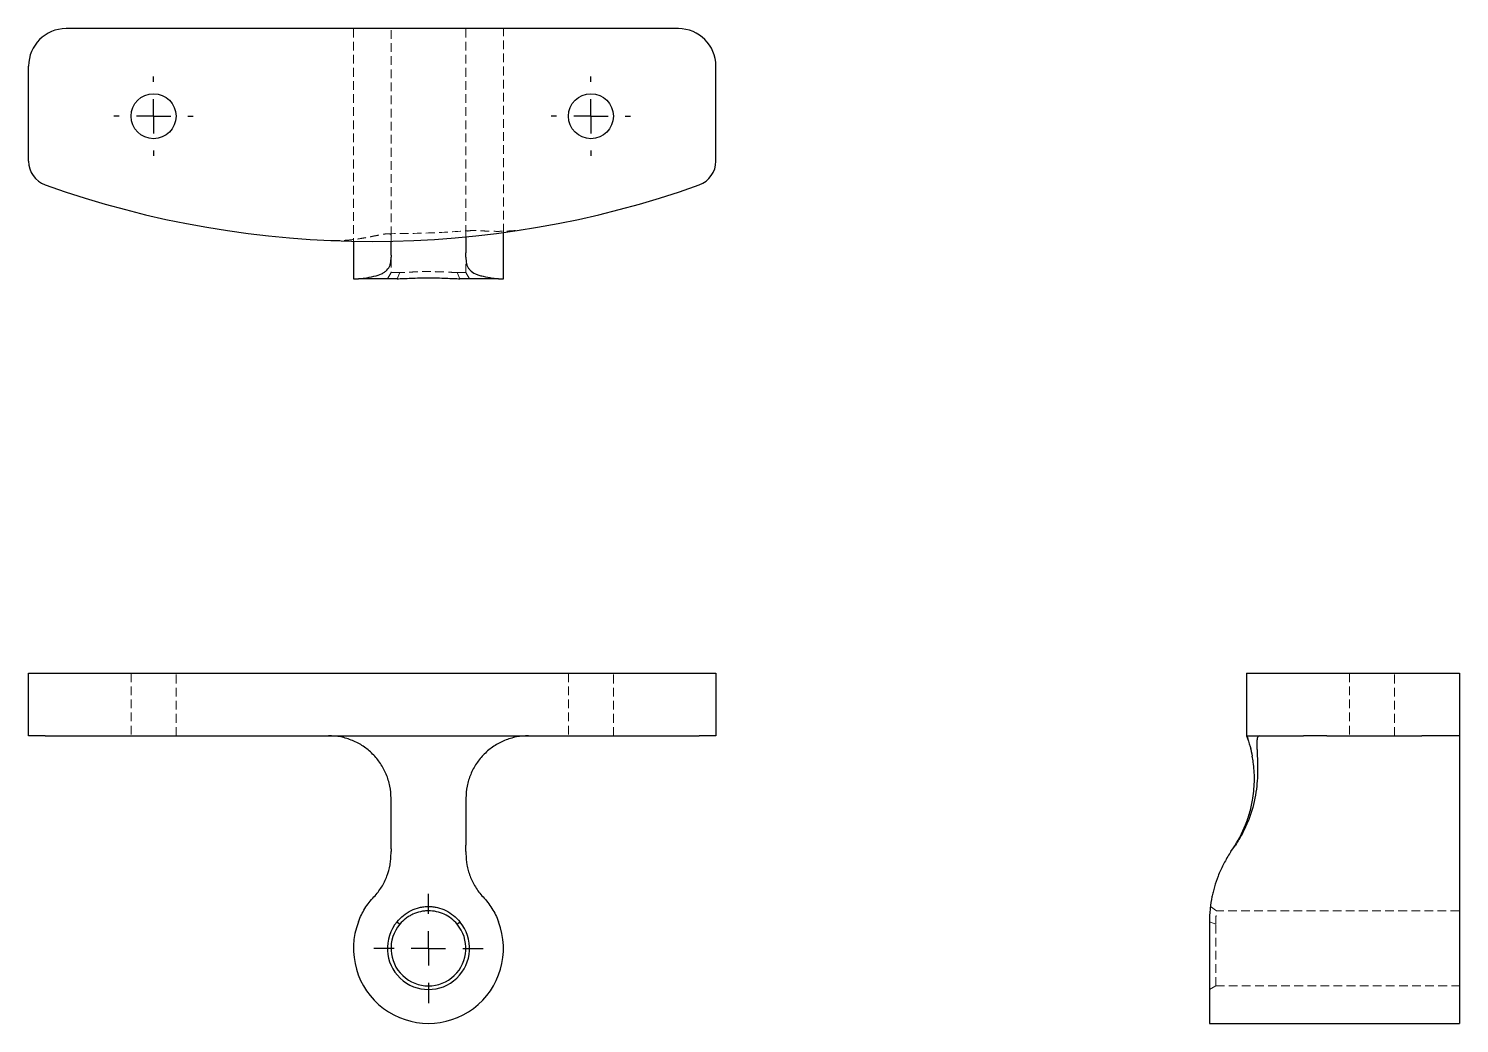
# Model space of a CAD drawing. Header units: millimetres. Extents: x 33 to 241, y 32 to 176.
import ezdxf

# ---------------------------------------------------------------- set-up
doc = ezdxf.new("R2010")
doc.units = ezdxf.units.MM
doc.linetypes.add('HIDDEN', pattern=[1.905, 1.27, -0.635])
doc.layers.add('10', color=7, linetype='Continuous')

# ---------------------------------------------------------------- blocks, each defined once
blk = doc.blocks.new('SW_CENTERMARKSYMBOL_0')
at = {"layer": '10', "color": 0}
for p, q in [((0, 5), (0, 7.95)), ((0, 0), (0, 2.5)), ((-5, 0), (-7.95, 0)), ((0, 0), (-2.5, 0)), ((0, 0), (0, -2.5)), ((0, 0), (2.5, 0)), ((5, 0), (7.95, 0)), ((0, -5), (0, -7.95))]:
    blk.add_line(p, q, dxfattribs=at)
blk = doc.blocks.new('SW_CENTERMARKSYMBOL_1')
at = {"layer": '10', "color": 0}
for p, q in [((0, 5), (0, 5.77)), ((0, 0), (0, 2.5)), ((-5, 0), (-5.77, 0)), ((0, 0), (-2.5, 0)), ((0, 0), (0, -2.5)), ((0, 0), (2.5, 0)), ((5, 0), (5.77, 0)), ((0, -5), (0, -5.77))]:
    blk.add_line(p, q, dxfattribs=at)
blk = doc.blocks.new('SW_CENTERMARKSYMBOL_2')
at = {"layer": '10', "color": 0}
for p, q in [((0, 5), (0, 5.77)), ((0, 0), (0, 2.5)), ((-5, 0), (-5.77, 0)), ((0, 0), (-2.5, 0)), ((0, 0), (0, -2.5)), ((0, 0), (2.5, 0)), ((5, 0), (5.77, 0)), ((0, -5), (0, -5.77))]:
    blk.add_line(p, q, dxfattribs=at)

msp = doc.modelspace()

# ---------------------------------------------------------------- linework, layer by layer
at = {"color": 7, "linetype": 'Continuous', "lineweight": 25}
for p, q in [((127.55, 176.18), (38.45, 176.18)), ((33, 156.9), (33, 170.73)), ((133, 156.9), (133, 170.73)), ((102.09, 139.82), (102.09, 146.53)), ((80.27, 145.26), (80.27, 139.82)), ((85.73, 143.23), (85.73, 142.95)), ((85.73, 142.72), (85.73, 142.95)), ((96.64, 142.95), (96.64, 143.6)), ((96.64, 142.95), (96.64, 142.72)), ((80.27, 139.82), (80.98, 139.82)), ((86.62, 139.82), (80.98, 139.82)), ((101.38, 139.82), (95.74, 139.82)), ((101.38, 139.82), (102.09, 139.82)), ((33, 73.36), (33, 82.45)), ((33, 82.45), (35.41, 82.45)), ((35.41, 82.45), (130.59, 82.45)), ((130.59, 82.45), (133, 82.45)), ((133, 82.45), (133, 73.36)), ((210.23, 82.45), (210.23, 73.37)), ((210.23, 82.45), (218.48, 82.45)), ((218.48, 82.45), (221.9, 82.45)), ((221.9, 82.45), (235.73, 82.45)), ((235.73, 82.45), (241.18, 82.45)), ((241.18, 82.45), (241.18, 73.36)), ((35.41, 73.36), (33, 73.36)), ((35.41, 73.36), (76.64, 73.36)), ((133, 73.36), (130.59, 73.36)), ((221.9, 73.36), (218.48, 73.36)), ((221.9, 73.36), (235.73, 73.36)), ((241.18, 73.36), (235.73, 73.36)), ((241.18, 73.36), (241.18, 64.27)), ((241.18, 64.27), (241.18, 56.18)), ((85.73, 56.93), (85.73, 56.52)), ((85.73, 56.18), (85.73, 56.52)), ((96.64, 56.52), (96.64, 57.48)), ((96.64, 56.52), (96.64, 56.18)), ((207.95, 56.52), (208.6, 57.48)), ((241.18, 56.18), (241.18, 49.94)), ((241.18, 49.94), (241.18, 31.55)), ((86.62, 46.32), (87.02, 45.98)), ((95.34, 45.98), (95.74, 46.32)), ((204.82, 46.32), (204.82, 31.55)), ((204.82, 31.55), (241.18, 31.55))]:
    msp.add_line(p, q, dxfattribs=at)
at = {"color": 7, "linetype": 'HIDDEN', "lineweight": 18}
for p, q in [((80.27, 176.18), (80.27, 145.26)), ((85.73, 146.13), (85.73, 176.18)), ((96.64, 176.18), (96.64, 146.42)), ((102.09, 146.53), (102.09, 176.18)), ((85.73, 142.72), (85.73, 140.73)), ((96.64, 140.73), (96.64, 142.72)), ((85.73, 140.73), (85.2, 139.82)), ((87.02, 140.73), (85.73, 140.73)), ((86.62, 139.82), (87.02, 140.73)), ((96.64, 140.73), (95.34, 140.73)), ((95.34, 140.73), (95.74, 139.82)), ((97.16, 139.82), (96.64, 140.73)), ((47.91, 82.45), (47.91, 73.36)), ((54.45, 73.36), (54.45, 82.45)), ((111.55, 82.45), (111.55, 73.36)), ((118.09, 73.36), (118.09, 82.45)), ((225.18, 82.45), (225.18, 73.36)), ((231.73, 73.36), (231.73, 82.45)), ((211.08, 73.36), (210.38, 73.36)), ((205.86, 47.91), (204.95, 48.55)), ((241.18, 47.91), (205.86, 47.91)), ((205.73, 45.98), (204.82, 46.32)), ((205.73, 37), (205.73, 45.98)), ((204.82, 36.48), (205.73, 37)), ((205.73, 37), (241.18, 37))]:
    msp.add_line(p, q, dxfattribs=at)
at = {"color": 7, "linetype": 'Continuous', "lineweight": 25, "flags": 128}
for points in [[(105.73, 73.36), (108.89, 73.36), (112.04, 73.36), (115.18, 73.36), (118.3, 73.36), (121.4, 73.36), (124.49, 73.36), (127.55, 73.36), (130.59, 73.36)], [(212.07, 73.36), (212.62, 73.36), (213.25, 73.36), (213.94, 73.36), (214.71, 73.36), (215.55, 73.36), (216.45, 73.36), (217.43, 73.36), (218.48, 73.36)]]:
    msp.add_lwpolyline(points, dxfattribs=at)
at = {"color": 7, "linetype": 'Continuous', "lineweight": 25}
for centre in [(51.18, 163.45), (114.82, 163.45)]:
    msp.add_circle(centre, 3.27, dxfattribs=at)
for centre, radius, start, end in [((38.45, 170.73), 5.45, 90, 180), ((127.55, 170.73), 5.45, 0, 90), ((36.64, 156.9), 3.64, 180, 250.345), ((129.36, 156.9), 3.64, 289.655, 0), ((83, 286.71), 141.48, 250.345, 289.655), ((223, 46.32), 18.18, 145.8727, 147.1587), ((91.18, 42.45), 10.91, 159.2403, 20.7597), ((91.18, 42.45), 5.98, 139.7088, 40.2912), ((91.18, 42.45), 5.45, 139.7088, 40.2912)]:
    msp.add_arc(centre, radius, start, end, dxfattribs=at)
at = {"color": 7, "linetype": 'HIDDEN', "lineweight": 18}
for points, knots in [([(85.73, 146.13), (85.73, 146.23), (85.67, 146.29), (85.5, 146.34), (85.42, 146.35), (85.25, 146.36), (85.15, 146.35), (84.8, 146.32), (84.52, 146.27), (84.02, 146.18), (83.85, 146.14), (83.47, 146.07), (83.27, 146.03), (82.85, 145.94), (82.63, 145.9), (82.18, 145.81), (81.94, 145.77), (81.2, 145.64), (80.68, 145.56), (79.58, 145.44), (79, 145.39), (77.83, 145.35), (77.24, 145.35), (76.64, 145.38)], [0, 0, 0, 0, 0.125, 0.125, 0.1875, 0.1875, 0.25, 0.25, 0.375, 0.375, 0.4375, 0.4375, 0.5, 0.5, 0.5625, 0.5625, 0.625, 0.625, 0.75, 0.75, 0.875, 0.875, 1, 1, 1, 1]), ([(97.79, 146.85), (95.72, 146.71), (91.46, 146.42), (87.19, 146.38), (85, 146.36)], [0, 0, 0, 0, 0.485737, 1, 1, 1, 1]), ([(85.73, 145.27), (85.73, 145.28), (85.73, 145.48), (85.73, 145.8), (85.73, 146.02), (85.73, 146.13)], [0, 0, 0, 0, 0.022934, 0.473223, 1, 1, 1, 1]), ([(105.73, 147.07), (105.13, 146.97), (104.55, 146.9), (103.68, 146.81), (103.39, 146.79), (102.81, 146.75), (102.53, 146.73), (101.7, 146.71), (101.18, 146.7), (100.43, 146.72), (100.19, 146.73), (99.73, 146.74), (99.51, 146.75), (98.88, 146.78), (98.5, 146.81), (97.83, 146.83), (97.55, 146.83), (97.21, 146.8), (97.11, 146.79), (96.94, 146.75), (96.87, 146.72), (96.69, 146.63), (96.64, 146.54), (96.64, 146.42)], [0, 0, 0, 0, 0.125, 0.125, 0.1875, 0.1875, 0.25, 0.25, 0.375, 0.375, 0.4375, 0.4375, 0.5, 0.5, 0.625, 0.625, 0.75, 0.75, 0.8125, 0.8125, 0.875, 0.875, 1, 1, 1, 1]), ([(96.64, 146.42), (96.64, 146.32), (96.64, 146.19), (96.64, 145.98), (96.64, 145.94)], [0, 0, 0, 0, 0.78602, 1, 1, 1, 1]), ([(95.34, 140.73), (95.08, 140.73), (94.8, 140.74), (94.17, 140.76), (93.83, 140.78), (93.12, 140.81), (92.75, 140.83), (91.97, 140.85), (91.58, 140.86), (90.99, 140.86), (90.79, 140.86), (90.4, 140.85), (90.2, 140.85), (89.62, 140.83), (89.25, 140.81), (88.71, 140.79), (88.54, 140.78), (88.2, 140.76), (88.04, 140.76), (87.57, 140.74), (87.28, 140.73), (87.02, 140.73)], [0, 0, 0, 0, 0.125, 0.125, 0.25, 0.25, 0.375, 0.375, 0.5, 0.5, 0.5625, 0.5625, 0.625, 0.625, 0.75, 0.75, 0.8125, 0.8125, 0.875, 0.875, 1, 1, 1, 1]), ([(211.04, 70.38), (211.03, 70.45), (210.96, 70.89), (210.79, 71.58), (210.58, 72.39), (210.42, 72.96), (210.34, 73.3), (210.36, 73.34), (210.38, 73.36)], [0, 0, 0, 0, 0.034992, 0.226434, 0.427253, 0.634023, 0.814529, 1, 1, 1, 1]), ([(205.73, 45.98), (205.73, 46.2), (205.74, 46.64), (205.77, 47.16), (205.81, 47.57), (205.84, 47.81), (205.86, 47.92), (205.86, 47.9), (205.86, 47.9)], [0, 0, 0, 0, 0.189166, 0.383779, 0.57292, 0.767392, 0.958961, 1, 1, 1, 1])]:
    msp.add_open_spline(points, degree=3, knots=knots, dxfattribs=at)
at = {"color": 7, "linetype": 'Continuous', "lineweight": 25}
for points, knots in [([(96.64, 145.94), (96.64, 145.83), (96.64, 145.56), (96.64, 144.99), (96.64, 144.32), (96.64, 143.82), (96.64, 143.6)], [0, 0, 0, 0, 0.203594, 0.491474, 0.779353, 1, 1, 1, 1]), ([(85.73, 143.23), (85.73, 143.5), (85.73, 144.04), (85.73, 144.73), (85.73, 145.09), (85.73, 145.27)], [0, 0, 0, 0, 0.335949, 0.671898, 1, 1, 1, 1]), ([(83.25, 140.18), (83.67, 140.27), (84.04, 140.39), (84.51, 140.61), (84.65, 140.69), (84.92, 140.87), (85.03, 140.97), (85.34, 141.28), (85.49, 141.52), (85.63, 141.94), (85.67, 142.09), (85.72, 142.39), (85.73, 142.56), (85.73, 142.72)], [0, 0, 0, 0, 0.25, 0.25, 0.375, 0.375, 0.5, 0.5, 0.75, 0.75, 0.875, 0.875, 1, 1, 1, 1]), ([(96.64, 142.72), (96.64, 142.39), (96.68, 142.08), (96.82, 141.67), (96.89, 141.54), (97.04, 141.29), (97.13, 141.18), (97.43, 140.86), (97.69, 140.68), (98.16, 140.46), (98.33, 140.4), (98.71, 140.28), (98.9, 140.23), (99.12, 140.18)], [0, 0, 0, 0, 0.25, 0.25, 0.375, 0.375, 0.5, 0.5, 0.75, 0.75, 0.875, 0.875, 1, 1, 1, 1]), ([(80.98, 139.82), (81.24, 139.82), (81.56, 139.86), (82.31, 139.98), (82.76, 140.08), (83.25, 140.18)], [0, 0, 0, 0, 0.5, 0.5, 1, 1, 1, 1]), ([(86.62, 139.82), (86.9, 139.82), (87.21, 139.83), (87.88, 139.86), (88.26, 139.87), (89.04, 139.91), (89.45, 139.93), (90.09, 139.94), (90.31, 139.95), (90.74, 139.95), (90.96, 139.95), (91.39, 139.95), (91.61, 139.95), (92.05, 139.95), (92.27, 139.94), (92.9, 139.93), (93.31, 139.91), (94.1, 139.87), (94.47, 139.86), (95.15, 139.83), (95.47, 139.82), (95.74, 139.82)], [0, 0, 0, 0, 0.125, 0.125, 0.25, 0.25, 0.375, 0.375, 0.4375, 0.4375, 0.5, 0.5, 0.5625, 0.5625, 0.625, 0.625, 0.75, 0.75, 0.875, 0.875, 1, 1, 1, 1]), ([(99.12, 140.18), (99.61, 140.08), (100.04, 139.99), (100.61, 139.89), (100.79, 139.86), (101.11, 139.83), (101.25, 139.82), (101.38, 139.82)], [0, 0, 0, 0, 0.5, 0.5, 0.75, 0.75, 1, 1, 1, 1]), ([(76.64, 73.36), (79.07, 73.36), (81.5, 73.37), (86.37, 73.37), (88.8, 73.36), (96.09, 73.36), (100.92, 73.36), (105.73, 73.36)], [0, 0, 0, 0, 0.25, 0.25, 0.5, 0.5, 1, 1, 1, 1]), ([(85.73, 64.27), (85.73, 64.87), (85.67, 65.46), (85.5, 66.33), (85.42, 66.62), (85.25, 67.2), (85.15, 67.48), (84.8, 68.31), (84.52, 68.83), (84.02, 69.58), (83.85, 69.82), (83.47, 70.28), (83.27, 70.5), (82.85, 70.91), (82.63, 71.11), (82.18, 71.49), (81.94, 71.67), (81.2, 72.16), (80.68, 72.44), (79.58, 72.89), (79, 73.07), (77.83, 73.3), (77.24, 73.36), (76.64, 73.36)], [0, 0, 0, 0, 0.125, 0.125, 0.1875, 0.1875, 0.25, 0.25, 0.375, 0.375, 0.4375, 0.4375, 0.5, 0.5, 0.5625, 0.5625, 0.625, 0.625, 0.75, 0.75, 0.875, 0.875, 1, 1, 1, 1]), ([(105.73, 73.36), (105.13, 73.36), (104.55, 73.31), (103.68, 73.13), (103.39, 73.06), (102.81, 72.89), (102.53, 72.79), (101.7, 72.45), (101.18, 72.17), (100.43, 71.67), (100.19, 71.49), (99.73, 71.11), (99.51, 70.91), (98.88, 70.28), (98.5, 69.82), (97.83, 68.82), (97.55, 68.29), (97.21, 67.47), (97.11, 67.19), (96.94, 66.62), (96.87, 66.33), (96.69, 65.45), (96.64, 64.86), (96.64, 64.27)], [0, 0, 0, 0, 0.125, 0.125, 0.1875, 0.1875, 0.25, 0.25, 0.375, 0.375, 0.4375, 0.4375, 0.5, 0.5, 0.625, 0.625, 0.75, 0.75, 0.8125, 0.8125, 0.875, 0.875, 1, 1, 1, 1]), ([(210.23, 73.37), (210.23, 73.37), (210.27, 73.37), (210.43, 73.36), (210.54, 73.36), (211, 73.36), (211.46, 73.36), (212.07, 73.36)], [0, 0, 0, 0, 0.25, 0.25, 0.5, 0.5, 1, 1, 1, 1]), ([(210.23, 73.36), (210.41, 72.85), (210.75, 71.87), (210.94, 70.86), (211.04, 70.38)], [0, 0, 0, 0, 0.52836, 1, 1, 1, 1]), ([(212.07, 73.36), (211.97, 73.36), (211.9, 73.31), (211.81, 73.13), (211.79, 73.06), (211.75, 72.89), (211.73, 72.79), (211.71, 72.45), (211.7, 72.17), (211.72, 71.67), (211.73, 71.49), (211.74, 71.11), (211.75, 70.91), (211.78, 70.28), (211.81, 69.82), (211.83, 68.82), (211.83, 68.29), (211.8, 67.47), (211.79, 67.19), (211.75, 66.62), (211.72, 66.33), (211.63, 65.45), (211.54, 64.86), (211.42, 64.27)], [0, 0, 0, 0, 0.125, 0.125, 0.1875, 0.1875, 0.25, 0.25, 0.375, 0.375, 0.4375, 0.4375, 0.5, 0.5, 0.625, 0.625, 0.75, 0.75, 0.8125, 0.8125, 0.875, 0.875, 1, 1, 1, 1]), ([(211.13, 64.27), (211.19, 64.73), (211.32, 65.65), (211.37, 67.01), (211.33, 68.32), (211.21, 69.46), (211.09, 70.1), (211.04, 70.38)], [0, 0, 0, 0, 0.204274, 0.414657, 0.618909, 0.828786, 1, 1, 1, 1]), ([(85.73, 56.93), (85.73, 58.04), (85.73, 59.21), (85.73, 61.05), (85.73, 61.67), (85.73, 62.96), (85.73, 63.61), (85.73, 64.27)], [0, 0, 0, 0, 0.5, 0.5, 0.75, 0.75, 1, 1, 1, 1]), ([(96.64, 64.27), (96.64, 63.05), (96.64, 61.88), (96.64, 60.18), (96.64, 59.62), (96.64, 58.53), (96.64, 58), (96.64, 57.48)], [0, 0, 0, 0, 0.5, 0.5, 0.75, 0.75, 1, 1, 1, 1]), ([(208.23, 56.93), (208.98, 58.04), (209.59, 59.21), (210.32, 61.05), (210.53, 61.67), (210.89, 62.96), (211.03, 63.61), (211.13, 64.27)], [0, 0, 0, 0, 0.5, 0.5, 0.75, 0.75, 1, 1, 1, 1]), ([(211.42, 64.27), (211.19, 63.05), (210.83, 61.88), (210.12, 60.18), (209.86, 59.62), (209.27, 58.53), (208.95, 58), (208.6, 57.48)], [0, 0, 0, 0, 0.5, 0.5, 0.75, 0.75, 1, 1, 1, 1]), ([(83.25, 49.94), (83.67, 50.39), (84.04, 50.87), (84.51, 51.62), (84.65, 51.88), (84.92, 52.41), (85.03, 52.68), (85.34, 53.49), (85.49, 54.04), (85.63, 54.85), (85.67, 55.12), (85.72, 55.66), (85.73, 55.92), (85.73, 56.18)], [0, 0, 0, 0, 0.25, 0.25, 0.375, 0.375, 0.5, 0.5, 0.75, 0.75, 0.875, 0.875, 1, 1, 1, 1]), ([(96.64, 56.18), (96.64, 55.66), (96.68, 55.13), (96.82, 54.32), (96.89, 54.05), (97.04, 53.5), (97.13, 53.23), (97.43, 52.42), (97.69, 51.89), (98.16, 51.13), (98.33, 50.88), (98.71, 50.4), (98.9, 50.17), (99.12, 49.94)], [0, 0, 0, 0, 0.25, 0.25, 0.375, 0.375, 0.5, 0.5, 0.75, 0.75, 0.875, 0.875, 1, 1, 1, 1]), ([(207.72, 56.18), (207.39, 55.66), (207.08, 55.13), (206.67, 54.32), (206.54, 54.05), (206.29, 53.5), (206.18, 53.23), (205.86, 52.42), (205.68, 51.89), (205.46, 51.13), (205.4, 50.88), (205.28, 50.4), (205.23, 50.17), (205.18, 49.94)], [0, 0, 0, 0, 0.25, 0.25, 0.375, 0.375, 0.5, 0.5, 0.75, 0.75, 0.875, 0.875, 1, 1, 1, 1]), ([(80.98, 46.32), (81.24, 47), (81.56, 47.64), (82.31, 48.85), (82.76, 49.42), (83.25, 49.94)], [0, 0, 0, 0, 0.5, 0.5, 1, 1, 1, 1]), ([(86.62, 46.32), (86.9, 46.66), (87.21, 46.97), (87.88, 47.52), (88.26, 47.76), (89.04, 48.14), (89.45, 48.29), (90.09, 48.44), (90.31, 48.48), (90.74, 48.53), (90.96, 48.54), (91.39, 48.55), (91.61, 48.53), (92.05, 48.48), (92.27, 48.45), (92.9, 48.3), (93.31, 48.15), (94.1, 47.76), (94.47, 47.52), (95.15, 46.98), (95.47, 46.66), (95.74, 46.32)], [0, 0, 0, 0, 0.125, 0.125, 0.25, 0.25, 0.375, 0.375, 0.4375, 0.4375, 0.5, 0.5, 0.5625, 0.5625, 0.625, 0.625, 0.75, 0.75, 0.875, 0.875, 1, 1, 1, 1]), ([(95.34, 45.98), (95.08, 46.29), (94.8, 46.56), (94.17, 47.03), (93.83, 47.24), (93.12, 47.57), (92.75, 47.7), (91.97, 47.87), (91.58, 47.91), (90.99, 47.91), (90.79, 47.9), (90.4, 47.86), (90.2, 47.82), (89.62, 47.7), (89.25, 47.57), (88.71, 47.32), (88.54, 47.23), (88.2, 47.03), (88.04, 46.92), (87.57, 46.56), (87.28, 46.29), (87.02, 45.98)], [0, 0, 0, 0, 0.125, 0.125, 0.25, 0.25, 0.375, 0.375, 0.5, 0.5, 0.5625, 0.5625, 0.625, 0.625, 0.75, 0.75, 0.8125, 0.8125, 0.875, 0.875, 1, 1, 1, 1]), ([(99.12, 49.94), (99.61, 49.42), (100.04, 48.86), (100.61, 47.95), (100.79, 47.64), (101.11, 46.99), (101.25, 46.66), (101.38, 46.32)], [0, 0, 0, 0, 0.5, 0.5, 0.75, 0.75, 1, 1, 1, 1]), ([(205.18, 49.94), (205.08, 49.42), (204.99, 48.86), (204.89, 47.95), (204.86, 47.64), (204.83, 46.99), (204.82, 46.66), (204.82, 46.32)], [0, 0, 0, 0, 0.5, 0.5, 0.75, 0.75, 1, 1, 1, 1])]:
    msp.add_open_spline(points, degree=3, knots=knots, dxfattribs=at)

# ---------------------------------------------------------------- block references
at = {"layer": '10'}
for name, p in [('SW_CENTERMARKSYMBOL_2', (51.18, 163.45)), ('SW_CENTERMARKSYMBOL_1', (114.82, 163.45)), ('SW_CENTERMARKSYMBOL_0', (91.18, 42.45))]:
    msp.add_blockref(name, p, dxfattribs=at)

doc.saveas('drawing.dxf')
